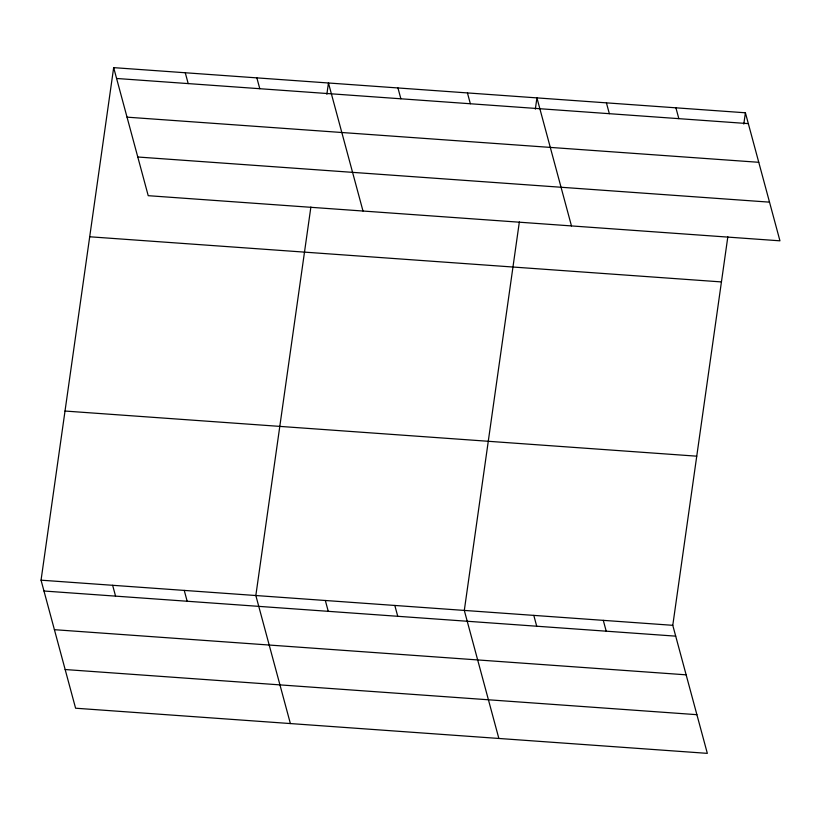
<?xml version="1.0" encoding="UTF-8"?>
<svg xmlns="http://www.w3.org/2000/svg" width="821" height="821" viewBox="0 0 821 821"><rect width="100%" height="100%" fill="white"/><g stroke="black" fill="none" stroke-linecap="round" stroke-linejoin="round"><path stroke-width="1.23" d="M727.827 236.817L672.779 625.315L707.333 753.36L75.594 708.215L41.05 580.18L113.667 67.64L745.406 112.785L779.95 240.82L148.221 195.685L113.667 67.64M310.882 207.025L255.834 595.523L290.388 723.568M326.861 94.261L328.462 82.993L363.005 211.028M519.354 221.916L464.306 610.424L498.86 738.459M535.333 109.162L536.934 97.884L571.478 225.929M743.805 124.063L745.406 112.785M116.592 78.477L748.331 123.622M127.029 117.157L758.758 162.301M137.784 157.006L769.513 202.151M89.705 236.776L721.433 281.921M65.013 411.044L696.742 456.178M41.05 580.18L672.779 625.315M43.975 591.017L675.704 636.152M54.412 629.686L686.14 674.831M65.167 669.536L696.896 714.681M675.909 107.818L678.834 118.655M606.421 102.851L609.346 113.688M467.436 92.917L470.361 103.754M603.291 620.348L606.216 631.185M397.949 87.96L400.874 98.797M533.804 615.391L536.718 626.228M256.86 77.872L259.785 88.709M394.819 605.457L397.744 616.294M185.269 72.761L188.194 83.598M325.332 600.49L328.256 611.327M184.243 590.412L187.167 601.249M112.641 585.291L115.566 596.128"/></g></svg>
